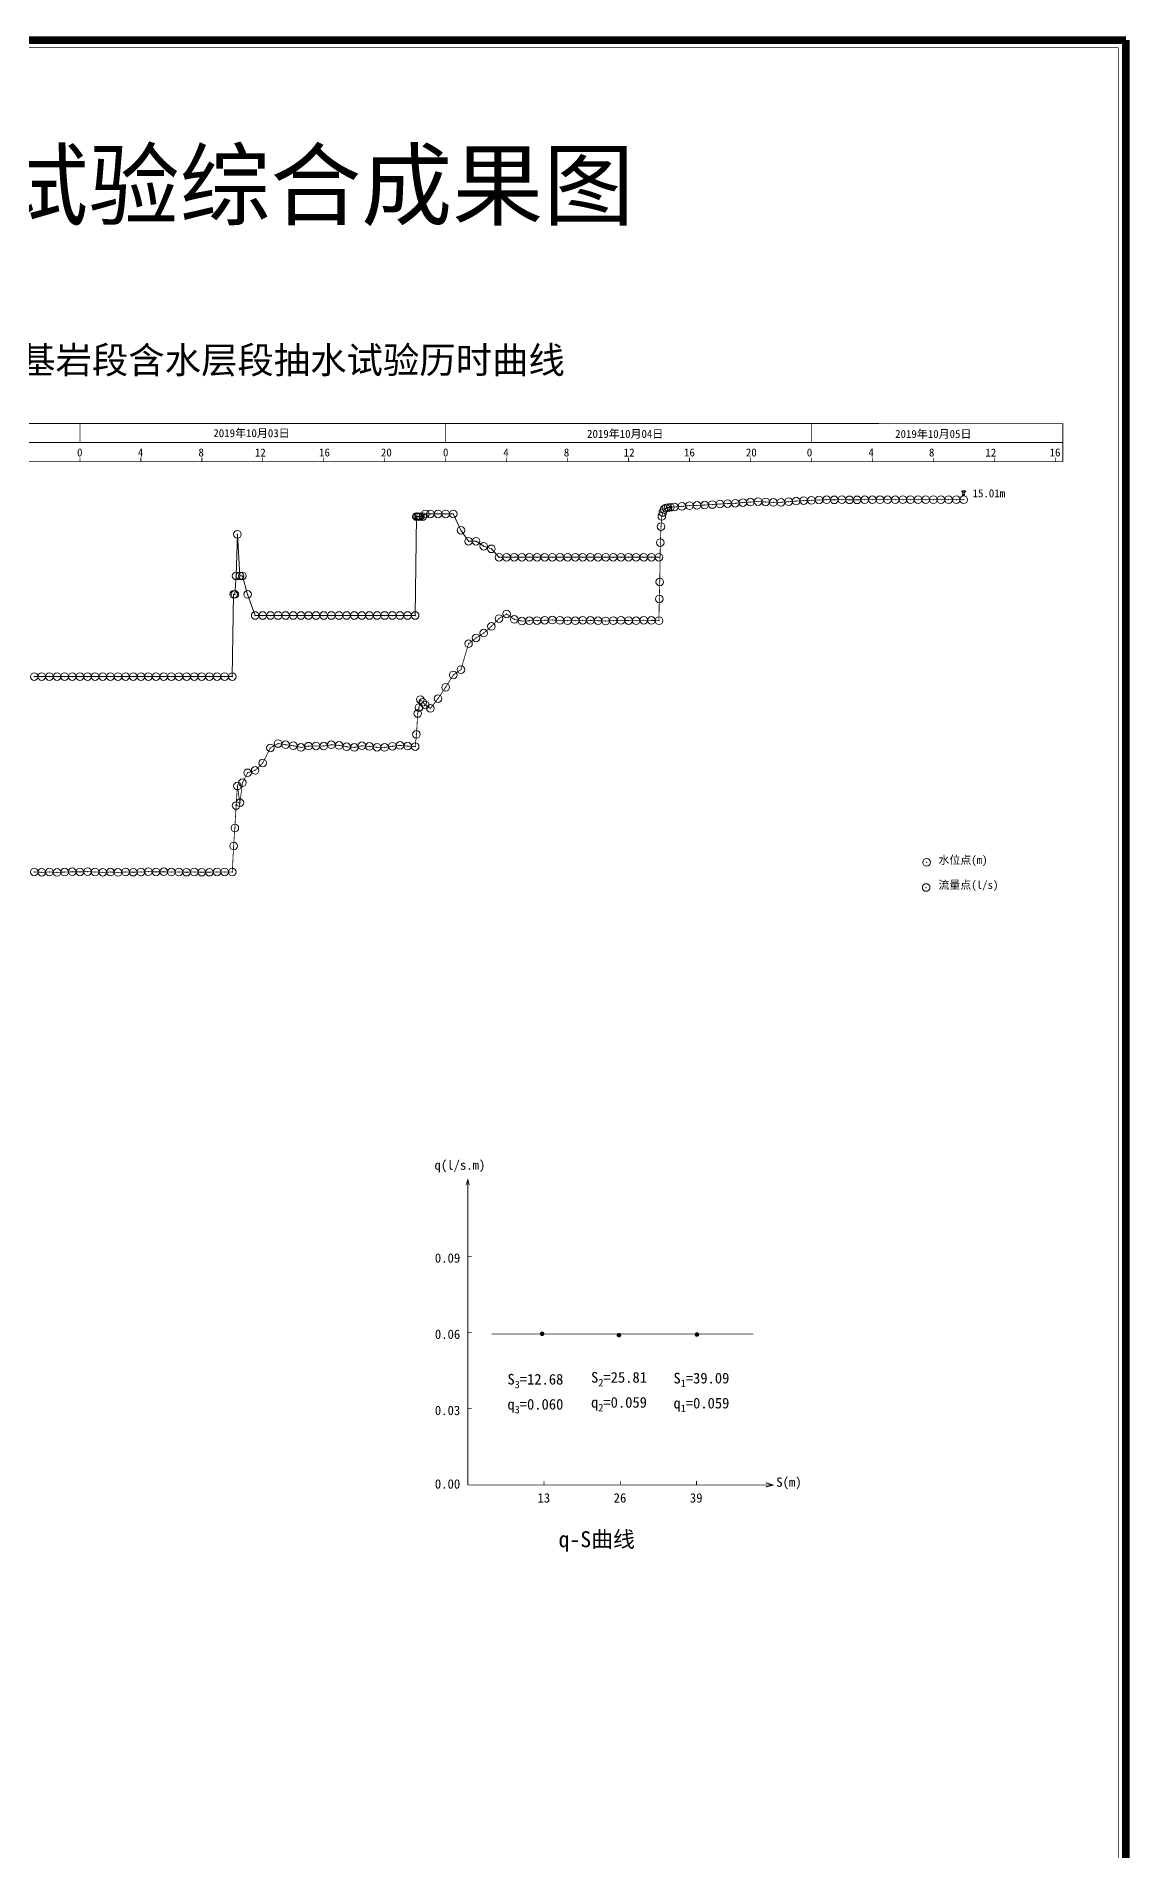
# Model space of a CAD drawing. Header units: millimetres. Extents: x -182 to 395, y -757 to 122.
# Drawn here: x 108 to 395, y -354.6 to 121.6 of the extents above; entities that cross this region are included whole.
import ezdxf

# ---------------------------------------------------------------- set-up
doc = ezdxf.new("R2010")
doc.units = ezdxf.units.MM
doc.header["$PDMODE"] = 32
doc.header["$PDSIZE"] = 2
for name, color, linetype in [('Q-S曲线WL', 7, 'Continuous'), ('Q-S曲线WT', 7, 'Continuous'), ('图框WL', 7, 'Continuous'), ('图框WT', 7, 'Continuous'), ('标尺WL', 7, 'Continuous'), ('标尺WT', 7, 'Continuous'), ('水位点WT', 7, 'Continuous'), ('水位线WL', 7, 'Continuous'), ('流量点WT', 7, 'Continuous'), ('流量线WL', 7, 'Continuous')]:
    doc.layers.add(name, color=color, linetype=linetype)
doc.styles.get("Standard").update_dxf_attribs({"font": ''})
doc.styles.get('Standard').set_extended_font_data('SimSun')

# ---------------------------------------------------------------- blocks, each defined once
blk = doc.blocks.new('449')
at = {"color": 18, "true_color": 0x000000}
for points in [[(0, 0), (0.857143, 0), (0.428571, -0.571429), (0, 0)], [(0.142857, -0.785714), (0.714286, -0.785714)], [(0.214286, -1), (0.642857, -1)]]:
    blk.add_lwpolyline(points, dxfattribs=at)
blk = doc.blocks.new('186')
at = {"true_color": 0x000000}
for points in [[(0.491561, -0.011163), (0.489734, 0.031376), (0.48274, 0.081983), (0.470579, 0.131602), (0.453381, 0.179708), (0.431328, 0.225791), (0.409409, 0.262294), (0.384441, 0.296784), (0.350715, 0.335157), (0.319717, 0.364347), (0.279387, 0.395708), (0.236047, 0.422755), (0.190155, 0.445203), (0.150313, 0.460223), (0.101024, 0.473657), (0.050614, 0.481952), (-0.000382, 0.48502), (-0.042936, 0.483558), (-0.0936, 0.476998), (-0.143322, 0.465264), (-0.191574, 0.448479), (-0.230291, 0.430761), (-0.274534, 0.405218), (-0.315916, 0.37526), (-0.353999, 0.341207), (-0.388378, 0.303418), (-0.418689, 0.262294), (-0.444612, 0.218272), (-0.462662, 0.179709), (-0.47986, 0.131603), (-0.49202, 0.081984), (-0.499015, 0.031378), (-0.500842, -0.011162), (-0.499015, -0.053701), (-0.492021, -0.104307), (-0.479861, -0.153926), (-0.462663, -0.202032), (-0.44061, -0.248115), (-0.418691, -0.284618), (-0.38838, -0.325742), (-0.354001, -0.363531), (-0.322507, -0.392184), (-0.281645, -0.422848), (-0.237847, -0.449148), (-0.191578, -0.470805), (-0.151484, -0.485139), (-0.101972, -0.497725), (-0.051427, -0.505154), (-0.000387, -0.507346), (0.042135, -0.505155), (0.09268, -0.497727), (0.142193, -0.485142), (0.190149, -0.467532), (0.236041, -0.445085), (0.279381, -0.418038), (0.319711, -0.386679), (0.35071, -0.357489), (0.384436, -0.319116), (0.414038, -0.277479), (0.439201, -0.233019), (0.456587, -0.194152), (0.472958, -0.145758), (0.482738, -0.104318), (0.489733, -0.053712), (0.491561, -0.011173)], [(0.432591, -0.008925), (0.430521, -0.051457), (0.42433, -0.093587), (0.414077, -0.134916), (0.39986, -0.175055), (0.381812, -0.213623), (0.360103, -0.250256), (0.329513, -0.291176), (0.300521, -0.322364), (0.268637, -0.350589), (0.234163, -0.375584), (0.197425, -0.397114), (0.158769, -0.414974), (0.118562, -0.428996), (0.077183, -0.439047), (0.035024, -0.445033), (-0.007518, -0.446896), (-0.050039, -0.444619), (-0.092138, -0.438223), (-0.133417, -0.42777), (-0.173486, -0.413357), (-0.211966, -0.395122), (-0.248493, -0.373236), (-0.282723, -0.347906), (-0.31433, -0.319372), (-0.343018, -0.287903), (-0.368513, -0.253797), (-0.390577, -0.217377), (-0.408999, -0.178986), (-0.423606, -0.138987), (-0.43426, -0.09776), (-0.44086, -0.055692), (-0.443343, -0.013182), (-0.441687, 0.029368), (-0.435906, 0.071556), (-0.426056, 0.112983), (-0.41223, 0.153258), (-0.394558, 0.191999), (-0.373207, 0.228842), (-0.348379, 0.263437), (-0.320309, 0.295458), (-0.289262, 0.324601), (-0.255532, 0.350592), (-0.211965, 0.377276), (-0.173485, 0.395511), (-0.133416, 0.409923), (-0.092137, 0.420377), (-0.050037, 0.426772), (-0.007516, 0.429049), (0.035025, 0.427186), (0.077185, 0.4212), (0.118563, 0.411149), (0.158771, 0.397127), (0.197426, 0.379266), (0.234164, 0.357736), (0.268638, 0.332741), (0.300522, 0.304515), (0.329514, 0.273327), (0.355341, 0.239471), (0.377757, 0.203267), (0.396552, 0.165057), (0.411548, 0.125203), (0.422602, 0.084081), (0.429611, 0.042079), (0.432591, -0.008923)]]:
    blk.add_hatch(color=18, dxfattribs=at).paths.add_polyline_path(points)

msp = doc.modelspace()

# ---------------------------------------------------------------- linework, layer by layer
at = {"layer": 'Q-S曲线WL'}
for points, const_width in [([(220.81, -179.91), (221.31, -178.39), (221.72, -179.91)], 0.2), ([(221.32, -178.58), (221.32, -258.58)], 0.2), ([(221.32, -198.58), (222.32, -198.58)], 0.2), ([(221.32, -218.58), (222.32, -218.58)], 0.2), ([(227.6, -218.98), (296.26, -218.98)], 0.2), ([(221.32, -238.58), (222.32, -238.58)], 0.2), ([(221.32, -258.58), (301.32, -258.58)], 0.2), ([(221.32, -258.58), (222.32, -258.58)], 0.2), ([(241.32, -258.58), (241.32, -257.58)], 0.2), ([(261.32, -258.58), (261.32, -257.58)], 0.2), ([(281.32, -258.58), (281.32, -257.58)], 0.2), ([(299.53, -259.11), (301.36, -258.6), (299.53, -258)], 0.25)]:
    msp.add_lwpolyline(points, dxfattribs=dict(at, const_width=const_width))
at = {"layer": '图框WL'}
for points, const_width in [([(-180.64, -756.11), (-180.64, 120.64), (-180.64, 120.64), (394.04, 120.64)], 2), ([(394.04, -756.11), (394.04, 120.64)], 2), ([(-178.64, -754.11), (-178.64, 118.64), (-178.64, 118.64), (392.04, 118.64)], 0.2), ([(392.04, 118.64), (392.04, -754.11)], 0.2)]:
    msp.add_lwpolyline(points, dxfattribs=dict(at, const_width=const_width))
at = {"layer": '标尺WL', "const_width": 0.2}
for points in [[(-10.01, 20.02), (299.99, 20.02), (377.49, 19.97)], [(119.49, 20.02), (119.49, 15.02)], [(215.49, 20.02), (215.49, 15.02)], [(311.49, 20.01), (311.49, 15.02)], [(377.49, 10.02), (377.49, 20.02)], [(377.49, 15.02), (-10.01, 15.02)], [(-10.01, 10.02), (377.49, 10.02)], [(119.49, 11.02), (119.49, 10.02)], [(135.49, 11.02), (135.49, 10.02)], [(151.49, 11.02), (151.49, 10.02)], [(167.49, 11.02), (167.49, 10.02)], [(183.49, 11.02), (183.49, 10.02)], [(199.49, 11.02), (199.49, 10.02)], [(215.49, 11.02), (215.49, 10.02)], [(231.49, 11.02), (231.49, 10.02)], [(247.49, 11.02), (247.49, 10.02)], [(263.49, 11.02), (263.49, 10.02)], [(279.49, 11.02), (279.49, 10.02)], [(295.49, 11.02), (295.49, 10.02)], [(311.49, 11.02), (311.49, 10.02)], [(327.49, 11.02), (327.49, 10.02)], [(343.49, 11.02), (343.49, 10.02)], [(359.49, 11.02), (359.49, 10.02)], [(375.49, 11.02), (375.49, 10.02)]]:
    msp.add_lwpolyline(points, dxfattribs=at)
at = {"layer": '水位点WT', "color": 5, "lineweight": 20}
for p in [(289.49, -1), (291.49, -0.93), (293.49, -0.75), (295.49, -0.6), (297.49, -0.48), (299.49, -0.58), (301.49, -0.7), (303.49, -0.67), (305.49, -0.5), (307.49, -0.35), (309.49, -0.23), (311.49, -0.15), (313.49, -0.05), (315.49, 0), (317.49, -0.02), (319.49, 0.02), (321.49, -0.02), (323.49, -0.02), (325.49, 0), (327.49, 0), (329.49, 0), (331.49, 0), (333.49, 0), (335.49, 0.02), (337.49, 0.02), (339.49, 0.02), (341.49, 0.02), (343.49, 0.02), (345.49, 0.02), (347.49, 0.02), (349.49, 0.02), (351.49, 0.02), (272.23, -4.35), (272.49, -3.35), (272.83, -2.52), (273.29, -2.17), (273.83, -2.05), (274.49, -1.95), (275.49, -1.9), (277.49, -1.73), (279.49, -1.55), (281.49, -1.48), (283.49, -1.4), (285.49, -1.25), (287.49, -1.12), (272.03, -7.03), (271.83, -11.25), (271.69, -21.55), (271.56, -26.02), (227.49, -33.25), (229.49, -31.18), (231.49, -29.95), (233.49, -31.4), (235.49, -31.85), (237.49, -31.77), (239.49, -31.7), (241.49, -31.62), (243.49, -31.57), (245.49, -31.65), (247.49, -31.73), (249.49, -31.77), (251.49, -31.62), (253.49, -31.68), (255.49, -31.77), (257.49, -31.82), (259.49, -31.73), (261.49, -31.65), (263.49, -31.7), (265.49, -31.77), (267.49, -31.62), (269.49, -31.68), (271.49, -31.73), (221.49, -37.8), (223.49, -36.27), (225.49, -35), (217.49, -46), (219.49, -44.6), (208.83, -52.45), (209.49, -53.15), (213.49, -52.17), (215.49, -49.23), (208.16, -56.1), (208.49, -54.55), (210.16, -53.85), (211.49, -54.77), (207.83, -61.58), (169.49, -65.12), (171.49, -63.98), (173.49, -64.3), (175.49, -64.55), (177.49, -65), (179.49, -64.67), (181.49, -64.62), (183.49, -64.65), (185.49, -64.3), (187.49, -64.47), (189.49, -64.83), (191.49, -65), (193.49, -64.58), (195.49, -64.75), (197.49, -64.95), (199.49, -65), (201.49, -64.7), (203.49, -64.47), (205.49, -64.65), (207.49, -64.78), (163.49, -71.67), (165.49, -71.05), (167.49, -69.08), (160.83, -75.15), (162.16, -74.28), (160.49, -80.25), (161.49, -79.53), (160.16, -86.15), (159.83, -90.88), (107.49, -97.67), (109.49, -97.78), (111.49, -97.7), (113.49, -97.8), (115.49, -97.72), (117.49, -97.65), (119.49, -97.67), (121.49, -97.62), (123.49, -97.7), (125.49, -97.78), (127.49, -97.72), (129.49, -97.8), (131.49, -97.7), (133.49, -97.75), (135.49, -97.7), (137.49, -97.62), (139.49, -97.67), (141.49, -97.65), (143.49, -97.72), (145.49, -97.7), (147.49, -97.75), (149.49, -97.7), (151.49, -97.75), (153.49, -97.75), (155.49, -97.67), (157.49, -97.67), (159.49, -97.7)]:
    msp.add_point(p, dxfattribs=at)
at = {"layer": '水位线WL', "color": 5, "lineweight": 20, "const_width": 0.2}
msp.add_lwpolyline([(107.49, -97.67), (109.49, -97.78), (111.49, -97.7), (113.49, -97.8), (115.49, -97.72), (117.49, -97.65), (119.49, -97.67), (121.49, -97.62), (123.49, -97.7), (125.49, -97.78), (127.49, -97.72), (129.49, -97.8), (131.49, -97.7), (133.49, -97.75), (135.49, -97.7), (137.49, -97.62), (139.49, -97.67), (141.49, -97.65), (143.49, -97.72), (145.49, -97.7), (147.49, -97.75), (149.49, -97.7), (151.49, -97.75), (153.49, -97.75), (155.49, -97.67), (157.49, -97.67), (159.49, -97.7), (159.83, -90.88), (160.16, -86.15), (160.49, -80.25), (160.83, -75.15), (161.49, -79.53), (162.16, -74.28), (163.49, -71.67), (165.49, -71.05), (167.49, -69.08), (169.49, -65.12), (171.49, -63.98), (173.49, -64.3), (175.49, -64.55), (177.49, -65), (179.49, -64.67), (181.49, -64.62), (183.49, -64.65), (185.49, -64.3), (187.49, -64.47), (189.49, -64.83), (191.49, -65), (193.49, -64.58), (195.49, -64.75), (197.49, -64.95), (199.49, -65), (201.49, -64.7), (203.49, -64.47), (205.49, -64.65), (207.49, -64.78), (207.83, -61.58), (208.16, -56.1), (208.49, -54.55), (208.83, -52.45), (209.49, -53.15), (210.16, -53.85), (211.49, -54.77), (213.49, -52.17), (215.49, -49.23), (217.49, -46), (219.49, -44.6), (221.49, -37.8), (223.49, -36.27), (225.49, -35), (227.49, -33.25), (229.49, -31.18), (231.49, -29.95), (233.49, -31.4), (235.49, -31.85), (237.49, -31.77), (239.49, -31.7), (241.49, -31.62), (243.49, -31.57), (245.49, -31.65), (247.49, -31.73), (249.49, -31.77), (251.49, -31.62), (253.49, -31.68), (255.49, -31.77), (257.49, -31.82), (259.49, -31.73), (261.49, -31.65), (263.49, -31.7), (265.49, -31.77), (267.49, -31.62), (269.49, -31.68), (271.49, -31.73), (271.56, -26.02), (271.69, -21.55), (271.83, -11.25), (272.03, -7.03), (272.23, -4.35), (272.49, -3.35), (272.83, -2.52), (273.29, -2.17), (273.83, -2.05), (274.49, -1.95), (275.49, -1.9), (277.49, -1.73), (279.49, -1.55), (281.49, -1.48), (283.49, -1.4), (285.49, -1.25), (287.49, -1.12), (289.49, -1), (291.49, -0.93), (293.49, -0.75), (295.49, -0.6), (297.49, -0.48), (299.49, -0.58), (301.49, -0.7), (303.49, -0.67), (305.49, -0.5), (307.49, -0.35), (309.49, -0.23), (311.49, -0.15), (313.49, -0.05), (315.49, 0), (317.49, -0.02), (319.49, 0.02), (321.49, -0.02), (323.49, -0.02), (325.49, 0), (327.49, 0), (329.49, 0), (331.49, 0), (333.49, 0), (335.49, 0.02), (337.49, 0.02), (339.49, 0.02), (341.49, 0.02), (343.49, 0.02), (345.49, 0.02), (347.49, 0.02), (349.49, 0.02), (351.49, 0.02)], dxfattribs=at)
at = {"layer": '流量点WT', "color": 4, "lineweight": 20}
for p in [(207.83, -4.42), (208.16, -4.42), (208.49, -4.42), (208.83, -4.42), (209.49, -4.42), (210.16, -3.72), (211.49, -3.72), (213.49, -3.72), (215.49, -3.72), (217.49, -3.72), (160.83, -9.08), (219.49, -8), (221.49, -10.88), (223.49, -10.88), (225.49, -12.2), (227.49, -12.88), (229.49, -15.1), (231.49, -15.1), (233.49, -15.1), (235.49, -15.1), (237.49, -15.1), (239.49, -15.1), (241.49, -15.1), (243.49, -15.1), (245.49, -15.1), (247.49, -15.1), (249.49, -15.1), (251.49, -15.1), (253.49, -15.1), (255.49, -15.1), (257.49, -15.1), (259.49, -15.1), (261.49, -15.1), (263.49, -15.1), (265.49, -15.1), (267.49, -15.1), (269.49, -15.1), (271.49, -15.1), (160.49, -20), (161.49, -20), (162.16, -20), (159.83, -24.86), (160.16, -24.86), (163.49, -24.86), (165.49, -30.38), (167.49, -30.38), (169.49, -30.38), (171.49, -30.38), (173.49, -30.38), (175.49, -30.38), (177.49, -30.38), (179.49, -30.38), (181.49, -30.38), (183.49, -30.38), (185.49, -30.38), (187.49, -30.38), (189.49, -30.38), (191.49, -30.38), (193.49, -30.38), (195.49, -30.38), (197.49, -30.38), (199.49, -30.38), (201.49, -30.38), (203.49, -30.38), (205.49, -30.38), (207.49, -30.38), (107.49, -46.4), (109.49, -46.4), (111.49, -46.4), (113.49, -46.4), (115.49, -46.4), (117.49, -46.4), (119.49, -46.4), (121.49, -46.4), (123.49, -46.4), (125.49, -46.4), (127.49, -46.4), (129.49, -46.4), (131.49, -46.4), (133.49, -46.4), (135.49, -46.4), (137.49, -46.4), (139.49, -46.4), (141.49, -46.4), (143.49, -46.4), (145.49, -46.4), (147.49, -46.4), (149.49, -46.4), (151.49, -46.4), (153.49, -46.4), (155.49, -46.4), (157.49, -46.4), (159.49, -46.4)]:
    msp.add_point(p, dxfattribs=at)
at = {"layer": '流量线WL', "color": 4, "lineweight": 20}
msp.add_lwpolyline([(107.49, -46.4), (109.49, -46.4), (111.49, -46.4), (113.49, -46.4), (115.49, -46.4), (117.49, -46.4), (119.49, -46.4), (121.49, -46.4), (123.49, -46.4), (125.49, -46.4), (127.49, -46.4), (129.49, -46.4), (131.49, -46.4), (133.49, -46.4), (135.49, -46.4), (137.49, -46.4), (139.49, -46.4), (141.49, -46.4), (143.49, -46.4), (145.49, -46.4), (147.49, -46.4), (149.49, -46.4), (151.49, -46.4), (153.49, -46.4), (155.49, -46.4), (157.49, -46.4), (159.49, -46.4), (159.83, -24.86), (160.16, -24.86), (160.49, -20), (160.83, -9.08), (161.49, -20), (162.16, -20), (163.49, -24.86), (165.49, -30.38), (167.49, -30.38), (169.49, -30.38), (171.49, -30.38), (173.49, -30.38), (175.49, -30.38), (177.49, -30.38), (179.49, -30.38), (181.49, -30.38), (183.49, -30.38), (185.49, -30.38), (187.49, -30.38), (189.49, -30.38), (191.49, -30.38), (193.49, -30.38), (195.49, -30.38), (197.49, -30.38), (199.49, -30.38), (201.49, -30.38), (203.49, -30.38), (205.49, -30.38), (207.49, -30.38), (207.83, -4.42), (208.16, -4.42), (208.49, -4.42), (208.83, -4.42), (209.49, -4.42), (210.16, -3.72), (211.49, -3.72), (213.49, -3.72), (215.49, -3.72), (217.49, -3.72), (219.49, -8), (221.49, -10.88), (223.49, -10.88), (225.49, -12.2), (227.49, -12.88), (229.49, -15.1), (231.49, -15.1), (233.49, -15.1), (235.49, -15.1), (237.49, -15.1), (239.49, -15.1), (241.49, -15.1), (243.49, -15.1), (245.49, -15.1), (247.49, -15.1), (249.49, -15.1), (251.49, -15.1), (253.49, -15.1), (255.49, -15.1), (257.49, -15.1), (259.49, -15.1), (261.49, -15.1), (263.49, -15.1), (265.49, -15.1), (267.49, -15.1), (269.49, -15.1), (271.49, -15.1)], dxfattribs=at)
at = {"layer": '流量线WL', "color": 5, "lineweight": 20}
msp.add_point((341.72, -95.17), dxfattribs=at)
at = {"layer": '流量线WL', "color": 4, "lineweight": 20}
msp.add_point((341.61, -101.77), dxfattribs=at)

# ---------------------------------------------------------------- block references
at = {"layer": 'Q-S曲线WT', "color": 170, "xscale": 1.2, "yscale": 1.2}
for p in [(240.81, -218.89), (260.99, -219.25), (281.46, -219.09)]:
    msp.add_blockref('186', p, dxfattribs=at)
at = {"layer": '标尺WT', "color": 5, "xscale": 1.2, "yscale": 1.2}
msp.add_blockref('449', (350.93, 2.36), dxfattribs=at)

# ---------------------------------------------------------------- texts
at = {"layer": 'Q-S曲线WT', "attachment_point": 7}
for s, insert, char_height, width in [('q(l/s.m)', (212.57, -176.55), 2.45, 20.72), ('\\A1;0.09', (212.66, -200.28), 2.45, 10.36), ('\\A1;0.06', (212.66, -220.28), 2.45, 10.36), ('\\A1;S{\\H0.7x;\\S^ 3;}=12.68', (231.71, -233.19), 2.8, 31.08), ('\\A1;S{\\H0.7x;\\S^ 2;}=25.81', (253.66, -232.69), 2.8, 31.08), ('\\A1;S{\\H0.7x;\\S^ 1;}=39.09', (275.29, -232.89), 2.8, 31.08), ('\\A1;0.03', (212.66, -240.28), 2.45, 10.36), ('\\A1;q{\\H0.7x;\\S^ 3;}=0.060', (231.71, -239.75), 2.8, 31.08), ('\\A1;q{\\H0.7x;\\S^ 2;}=0.059', (253.66, -239.25), 2.8, 31.08), ('\\A1;q{\\H0.7x;\\S^ 1;}=0.059', (275.29, -239.45), 2.8, 31.08), ('\\A1;0.00', (212.66, -259.58), 2.45, 10.36), ('\\A1;S(m)', (302.26, -259.72), 2.45, 10.36), ('\\A1;13', (239.59, -263.24), 2.45, 5.18), ('\\A1;26', (259.59, -263.24), 2.45, 5.18), ('\\A1;39', (279.59, -263.24), 2.45, 5.18), ('\\A1;q-S曲线', (245.12, -276.13), 4.2, 44.1)]:
    msp.add_mtext(s, dxfattribs=dict(at, insert=insert, char_height=char_height, width=width))
at = {"layer": '图框WT', "insert": (-57.19, 71.78), "char_height": 17.5, "width": 542.5, "attachment_point": 7}
msp.add_mtext('\\A1;SW2号钻孔抽水试验综合成果图', dxfattribs=at)
at = {"layer": '标尺WT', "attachment_point": 7}
for s, insert, char_height, width in [('\\A1; 2{\\H0.7x;\\S-2^ ;}煤顶板基岩段含水层段抽水试验历时曲线', (58.71, 32.31), 7, 294), ('\\A1;2019年10月03日', (154.51, 16.19), 2.1, 29.4), ('\\A1;2019年10月04日', (252.59, 16), 2.1, 29.4), ('\\A1;2019年10月05日', (333.46, 15.98), 2.1, 29.4), ('\\A1;0', (118.74, 11.33), 2.1, 2.1), ('\\A1;4', (134.71, 11.33), 2.1, 2.1), ('\\A1;8', (150.6, 11.33), 2.1, 2.1), ('\\A1;12', (165.42, 11.33), 2.1, 4.2), ('\\A1;16', (182.27, 11.33), 2.1, 4.2), ('\\A1;20', (198.5, 11.33), 2.1, 4.2), ('\\A1;0', (214.78, 11.33), 2.1, 2.1), ('\\A1;4', (230.62, 11.33), 2.1, 2.1), ('\\A1;8', (246.51, 11.33), 2.1, 2.1), ('\\A1;12', (262.24, 11.33), 2.1, 4.2), ('\\A1;16', (278.05, 11.33), 2.1, 4.2), ('\\A1;20', (294.28, 11.33), 2.1, 4.2), ('\\A1;0', (310.28, 11.33), 2.1, 2.1), ('\\A1;4', (326.45, 11.33), 2.1, 2.1), ('\\A1;8', (342.34, 11.33), 2.1, 2.1), ('\\A1;12', (357.15, 11.33), 2.1, 4.2), ('\\A1;16', (374.01, 11.33), 2.1, 4.2), ('\\A1;水位点(m)', (344.84, -96.15), 2.1, 18.9), ('流量点(l/s)', (344.84, -102.69), 2.1, 23.1)]:
    msp.add_mtext(s, dxfattribs=dict(at, insert=insert, char_height=char_height, width=width))
at = {"layer": '标尺WT', "color": 5, "insert": (353.77, 0.61), "char_height": 2.1, "width": 12.6, "attachment_point": 7}
msp.add_mtext('\\A1;15.01m', dxfattribs=at)

doc.saveas('drawing.dxf')
